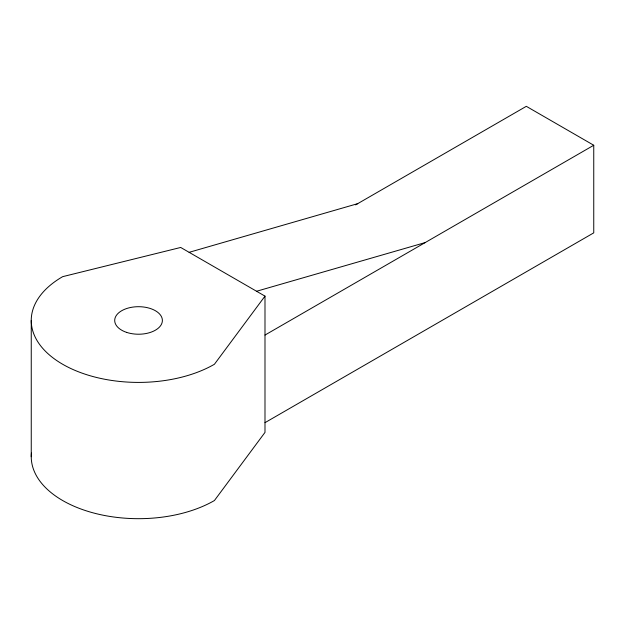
<?xml version="1.0" encoding="UTF-8"?>
<svg xmlns="http://www.w3.org/2000/svg" width="625" height="625" viewBox="0 0 625 625"><rect width="100%" height="100%" fill="white"/><g stroke="black" fill="none" stroke-linecap="round" stroke-linejoin="round"><path stroke-width="0.94" d="M264.992 296.125L214.414 364.266A107.297 61.945 0 0 1 62.672 364.266A107.297 61.945 0 0 1 62.672 276.656L180.695 247.461L264.992 296.125L264.992 432.398L214.414 500.539A107.297 61.945 0 0 1 94.57 513.242A107.297 61.945 0 0 1 31.438 453.078M355.602 204.875L526.312 106.32L593.75 145.258L593.75 232.859L265.008 422.656M264.992 335.062L593.75 145.258M189.125 252.328L357.719 203.656M256.562 291.258L425.156 242.594M31.25 320.461L31.25 456.734M126.625 332.383A23.844 13.766 0 0 0 162.383 320.461A23.844 13.766 0 0 0 126.625 308.539A23.844 13.766 0 0 0 126.625 332.383"/></g></svg>
